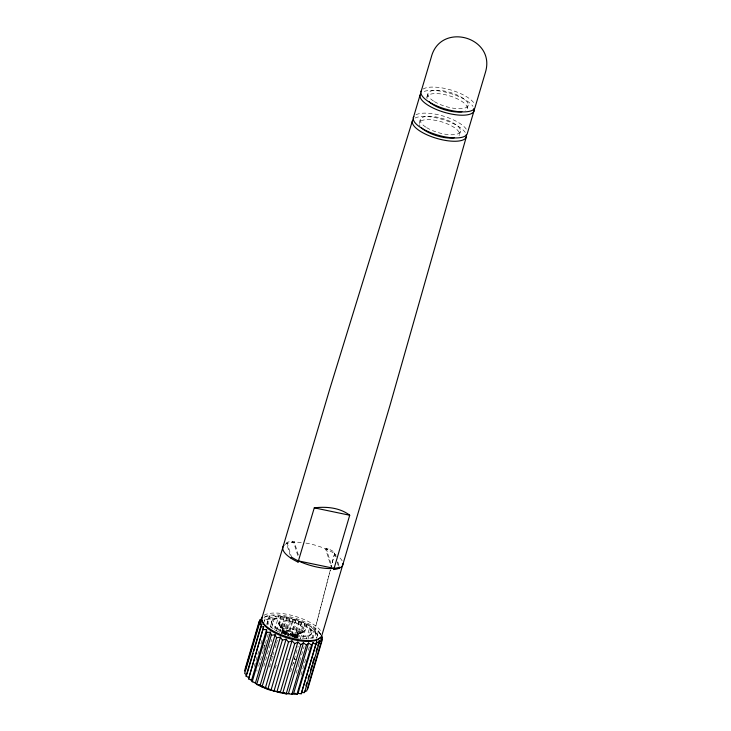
<?xml version="1.0" encoding="UTF-8"?>
<svg xmlns="http://www.w3.org/2000/svg" width="731" height="731" viewBox="0 0 731 731"><rect width="100%" height="100%" fill="white"/><g stroke="black" fill="none" stroke-linecap="round" stroke-linejoin="round"><path stroke-width="0.55" stroke-dasharray="3.65 2.74" d="M288.973 630.908C293.761 632.004 301.428 635.12 304.982 630.414C300.925 622.547 285.858 617.622 278.758 623.205C279.69 627.737 285.236 629.272 288.973 630.908L288.096 636.116M290.207 621.451L289.43 628.459L287.676 634.371L282.879 634.069M292.501 622.008L289.056 634.7L287.676 634.371M330.586 568.992L334.899 552.444A31.25 10.992 16.5 0 0 328 548.643L326.127 548.259L325.779 549.438L330.915 566.041M330.631 568.919L334.899 552.444L336.196 556.638M298.349 555.076L294.173 541.589L292.309 541.205A31.25 10.992 16.5 0 0 286.963 542.439L286.616 543.626L290.18 555.158M264.055 622.273L265.636 616.608L267.053 615.986M254.214 666.535L258.701 651.412M260.94 643.856L262.219 639.534M266.696 624.411L269.255 615.767L269.913 616.297L273.714 615.447L274.984 616.242L278.84 615.657L280.649 616.736L284.441 616.388L286.707 617.768L290.298 617.604L292.921 619.294L296.183 619.276L299.052 621.259L301.885 621.323L304.864 623.589L307.166 623.68L310.127 626.193L311.835 626.248L314.641 628.971L315.71 628.925L318.241 631.812L316.34 638.245M267.372 624.868L269.913 616.297M292.309 541.205L291.961 542.384L293.825 542.767L298.001 556.264M293.825 542.767L294.173 541.589M271.53 622.026L271.758 621.277M420.188 119.994L419.21 123.311A20.934 7.365 16.5 0 1 442.091 121.976A20.934 7.365 16.5 0 1 459.05 135.591M426.922 97.26L427.909 93.952M258.673 666.215L265.07 644.614M265.39 643.527L268.277 633.814M270.196 627.326L273.714 615.447M271.484 628.03L274.984 616.242M263.8 666.416L271.804 639.415M274.682 629.693L278.84 615.657M276.528 630.661L280.649 616.736M269.401 667.147L273.878 652.025M275.158 647.703L276.117 644.468M276.437 643.39L277.396 640.146M279.635 632.589L284.441 616.388M281.371 633.448L282.723 629.044C287.859 626.43 301.748 629.894 297.142 637.788M281.682 633.576L283.144 628.66L279.763 621.779M282.011 633.585L282.888 630.634L278.84 624.091M282.267 632.763L286.707 617.768M282.33 633.284L283.783 628.358L280.823 621.286M282.824 633.22L283.409 631.246L280.192 626.083M283.171 633.083L284.624 628.167L282.23 620.957M283.555 633.85L284.14 631.876L281.417 627.134M283.893 633.987L285.647 628.075L283.92 620.811M284.478 634.471L285.063 632.498L282.952 628.167M285.063 634.005L286.808 628.093L285.858 620.847M275.258 668.372L276.217 665.128M285.181 634.892L290.298 617.604M285.574 635.065L286.15 633.101L284.761 629.163M286.333 634.133L288.078 628.231L287.977 621.058M287.85 636.436L292.921 619.294M303.539 627.527L297.435 632.114L295.69 638.017L290.417 635.12L294.767 622.702M291.386 635.477L296.183 619.276M291.724 635.614L293.478 629.711L296.941 623.525M292.181 637.103L292.765 635.138L295.763 632.553M292.939 636.171L294.694 630.268L298.97 624.448M293.451 637.231L294.036 635.266L297.873 632.772M294.026 636.765L295.781 630.862L300.779 625.444M294.291 637.331L299.052 621.259M294.328 638.236L295.196 635.285L299.811 632.808M294.959 637.395L296.704 631.483L302.314 626.485M295.342 638.154L296.219 635.193L301.51 632.653M296.183 637.953L297.06 635.001L304.672 631.191M296.503 637.651L297.956 632.726L304.407 628.55M296.823 637.66L297.7 634.709M296.795 638.236L298.248 633.311L304.891 629.528M296.95 638.254L301.885 621.323M290.582 671.807L298.193 646.094M300.414 638.592L304.864 623.589M328 548.643L327.643 549.822L325.779 549.438M302.689 638.803L307.166 623.68M298.86 663.401L299.418 661.528M296.156 673.333L304.096 646.551M306.316 639.049L310.127 626.193M307.998 639.205L311.835 626.248M311.753 633.092L311.973 632.333M459.525 134.394L460.503 131.077M467.246 108.343L468.224 105.036M300.998 675.042L306.07 657.9M308.299 650.398L309.56 646.113M311.79 638.611L314.641 628.971M312.831 638.647L315.71 628.925M316.724 638.099L318.241 631.812M282.595 630.049L282.723 629.044L279.059 622.419M298.12 634.316L304.982 630.414M279.333 625.06L282.888 630.634L285.063 632.498L290.043 634.572L291.24 631.611M290.043 634.572L291.422 634.901L293.524 632.16M264.065 646.195L265.152 645.181M265.901 619.87L271.32 617.393M303.968 631.84L297.06 635.001L291.422 634.901M264.028 617.284L269.255 615.767M294.675 659.472L296.219 659.115M289.056 634.7L290.417 635.12M286.561 658.732L288.617 659.664M270.15 655.186L272.983 656.74L273.412 657.946M320.516 634.225L320.781 634.609L318.643 631.621M293.241 662.779L294.118 663.821M319.164 632.05L320.653 634.38M314.714 630.771L318.012 635.933A30.099 10.59 16.5 0 0 292.537 621.697A30.099 10.59 16.5 0 0 264.247 620.555M278.758 623.205L282.541 629.51M263.58 647.41L264.741 649.356M263.717 648.799L264.476 650.325M337.813 561.874L339.44 567.119M334.551 553.623L335.52 556.766M337.146 562.011L338.764 567.247M326.127 548.259L331.911 566.936M286.963 542.439L291.505 557.123M286.79 630.085L287.374 633.649M423.039 89.091A28.153 9.905 16.5 0 1 449.364 89.557A28.153 9.905 16.5 0 1 473.99 103.098M427.068 98.621A20.934 7.365 16.5 0 1 449.803 95.925A20.934 7.365 16.5 0 1 465.693 110.536M414.989 118.075A28.153 9.905 16.5 0 1 441.46 119.144A28.153 9.905 16.5 0 1 465.291 132.457M420.097 126.171A20.934 7.365 16.5 0 1 419.347 124.672M285.191 544.348A31.25 10.992 16.5 0 1 302.808 542.63M305.887 543.078A31.25 10.992 16.5 0 1 335.977 554.591M340.016 558.009A31.25 10.992 16.5 0 1 342.154 560.851M424.254 91.384A28.153 9.905 16.5 0 1 450.744 93.559A28.153 9.905 16.5 0 1 473.003 106.406M415.966 114.767A28.153 9.905 16.5 0 1 442.438 115.827A28.153 9.905 16.5 0 1 466.268 129.149M293.981 658.521A17.124 6.022 16.5 0 1 295.233 659.389M270.132 666.407A9.604 3.381 16.5 0 1 270.351 665.859M257.056 671.296A21.3 7.493 16.5 0 1 256.919 669.907M264.092 615.264A31.25 10.992 16.5 0 1 295.059 616.288A31.25 10.992 16.5 0 1 321.476 632.315M264.695 617.074A30.099 10.59 16.5 0 1 295.37 618.316A30.099 10.59 16.5 0 1 320.242 634.197M278.575 631.895A25.064 8.818 16.5 0 1 274.637 616.699A25.064 8.818 16.5 0 1 312.073 627.929A25.064 8.818 16.5 0 1 299.801 638.264M298.805 638.136A25.064 8.818 16.5 0 1 291.532 636.683M290.481 636.399A25.064 8.818 16.5 0 1 287.338 635.458M330.302 570.089L315.847 626.065L330.348 570.025M434.369 101.582A20.934 7.365 16.5 0 0 467.749 106.233A20.934 7.365 16.5 0 0 442.081 90.653A20.934 7.365 16.5 0 0 434.369 101.582M426.648 127.633A20.934 7.365 16.5 0 0 460.037 132.284A20.934 7.365 16.5 0 0 434.36 116.704A20.934 7.365 16.5 0 0 426.648 127.633M278.2 628.898A20.888 7.347 16.5 0 0 311.507 633.53A20.888 7.347 16.5 0 0 285.894 617.997A20.888 7.347 16.5 0 0 278.2 628.898M277.981 629.647A20.888 7.347 16.5 0 0 311.278 634.289A20.888 7.347 16.5 0 0 285.675 618.746A20.888 7.347 16.5 0 0 277.981 629.647"/><path stroke-width="1.1" d="M295.47 693.655A30.099 10.59 16.5 0 1 293.524 693.765L291.843 694.45L288.425 693.555L286.177 693.957L267.774 689.424L256.7 684.499L255.43 682.964L252.186 681.721L251.555 680.287L248.586 678.88L263.663 626.823L260.647 626.787L246.045 676.074L248.622 677.591M304.26 691.279L306.7 690.996L321.302 641.708L319.292 640.511L319.091 643.344L304.489 692.632L301.62 692.604L301.181 693.774L298.01 693.445L296.914 694.386L293.551 693.765L308.592 642.997L311.516 645.098L296.914 694.386M263.663 626.823L248.586 678.88M342.967 563.464A31.25 10.992 16.5 0 1 333.747 569.54L333.976 568.371M466.479 136.304L390.071 405.12L321.951 635.084A31.25 10.992 16.5 0 1 287.804 637.067A31.25 10.992 16.5 0 1 262.484 616.745M333.747 569.54L349.72 515.236C339.796 507.588 326.355 506.419 314.284 507.844L298.056 562.093A31.25 10.992 16.5 0 1 284.076 545.198M244.483 671.031L259.085 621.743L261.451 619.696L260.126 619.687L255.996 633.622M245.525 668.975L253.136 643.262M253.776 641.114L255.366 635.76M259.085 621.743L261.04 621.816L259.258 624.137L244.657 673.425L246.749 674.987L246.045 676.074M261.78 618.536L329.9 388.581L412.257 121.392M260.4 623.982L261.04 621.816M247.069 673.909L253.145 653.386M253.785 651.23L261.789 624.228L259.258 624.137M413.234 118.084L419.978 95.35M420.955 92.033L431.263 57.237C440.327 21.427 495.993 36.788 485.485 72.15L475.177 106.945A28.153 9.905 16.5 0 1 444.402 108.736A28.153 9.905 16.5 0 1 421.595 90.425M251.555 680.287L266.587 629.519L263.187 629.592M252.186 681.721L266.788 632.434L266.587 629.519M291.157 558.301L291.505 557.123A31.25 10.992 16.5 0 0 339.44 567.119L339.093 568.298M255.43 682.964L270.461 632.205L266.788 632.434M256.7 684.499L271.302 635.212L270.461 632.205M260.099 685.532L275.13 634.773L271.302 635.212M261.963 687.094L276.565 637.816L275.13 634.773M265.38 687.889L280.421 637.121L276.565 637.816M267.774 689.424L282.376 640.137L280.421 637.121M271.073 689.936L286.113 639.177L282.376 640.137M273.906 691.398L288.498 642.11L292.007 640.84L294.712 643.636L280.119 692.924M276.967 691.608L292.007 640.84M282.824 692.833L297.864 642.065L300.77 644.669L286.177 693.957M288.425 693.555L303.466 642.796L306.444 645.162L291.843 694.45M298.01 693.445L313.042 642.677L315.783 644.486L301.181 693.774M301.62 692.604L316.66 641.836L319.091 643.344M474.191 110.253L467.456 132.996A28.153 9.905 16.5 0 1 436.69 134.778A28.153 9.905 16.5 0 1 413.874 116.476M305.86 685.879L306.819 682.635M308.098 678.313L309.058 675.078M310.337 670.756L311.936 665.356M312.576 663.2L314.175 657.799M316.094 651.312L317.053 648.077M317.693 645.912L319.292 640.511M321.53 639.406L322.17 637.258L321.338 635.678M307.742 688.949L322.344 639.662L321.256 636.628L322.17 637.258M315.783 644.486L316.66 641.836M298.056 562.093L298.55 560.979M260.647 626.787L261.789 624.228M311.516 645.098L313.042 642.677M306.444 645.162L308.592 642.997M300.77 644.669L303.466 642.796M260.126 619.687L261.607 618.764M294.712 643.636L297.864 642.065M314.284 507.844L349.72 515.236M298.403 560.915L334.094 568.362M322.344 639.662L320.845 638.757L321.302 641.708M286.113 639.177L288.498 642.11M466.296 134.467A28.153 9.905 16.5 0 1 438.07 138.78A28.153 9.905 16.5 0 1 412.896 119.783M454.189 137.839A20.934 7.365 16.5 0 1 421.431 127.742M289.248 693.692A30.099 10.59 16.5 0 1 285.519 693.335M284.56 693.207A30.099 10.59 16.5 0 1 281.618 692.741M279.617 692.348A30.099 10.59 16.5 0 1 274.564 691.124M273.558 690.841A30.099 10.59 16.5 0 1 258.198 684.636M256.261 683.522A30.099 10.59 16.5 0 1 254.479 682.379M252.862 681.228A30.099 10.59 16.5 0 1 250.77 679.492M461.901 111.788A20.934 7.365 16.5 0 1 429.143 101.691M474.008 108.416A28.153 9.905 16.5 0 1 445.782 112.729A28.153 9.905 16.5 0 1 420.608 93.732M295.763 693.399A30.684 10.791 16.5 0 1 291.623 693.509M285.072 692.961A30.684 10.791 16.5 0 1 283.08 692.659M280.037 692.093A30.684 10.791 16.5 0 1 276.948 691.398M271.804 689.963A30.684 10.791 16.5 0 1 268.77 688.949M266.788 688.218A30.684 10.791 16.5 0 1 262.968 686.647M261.159 685.806A30.684 10.791 16.5 0 1 258.573 684.499M252.378 680.57A30.684 10.791 16.5 0 1 250.934 679.391M319.758 637.88A30.099 10.59 16.5 0 1 287.539 638.072A30.099 10.59 16.5 0 1 262.475 620.226"/></g></svg>
